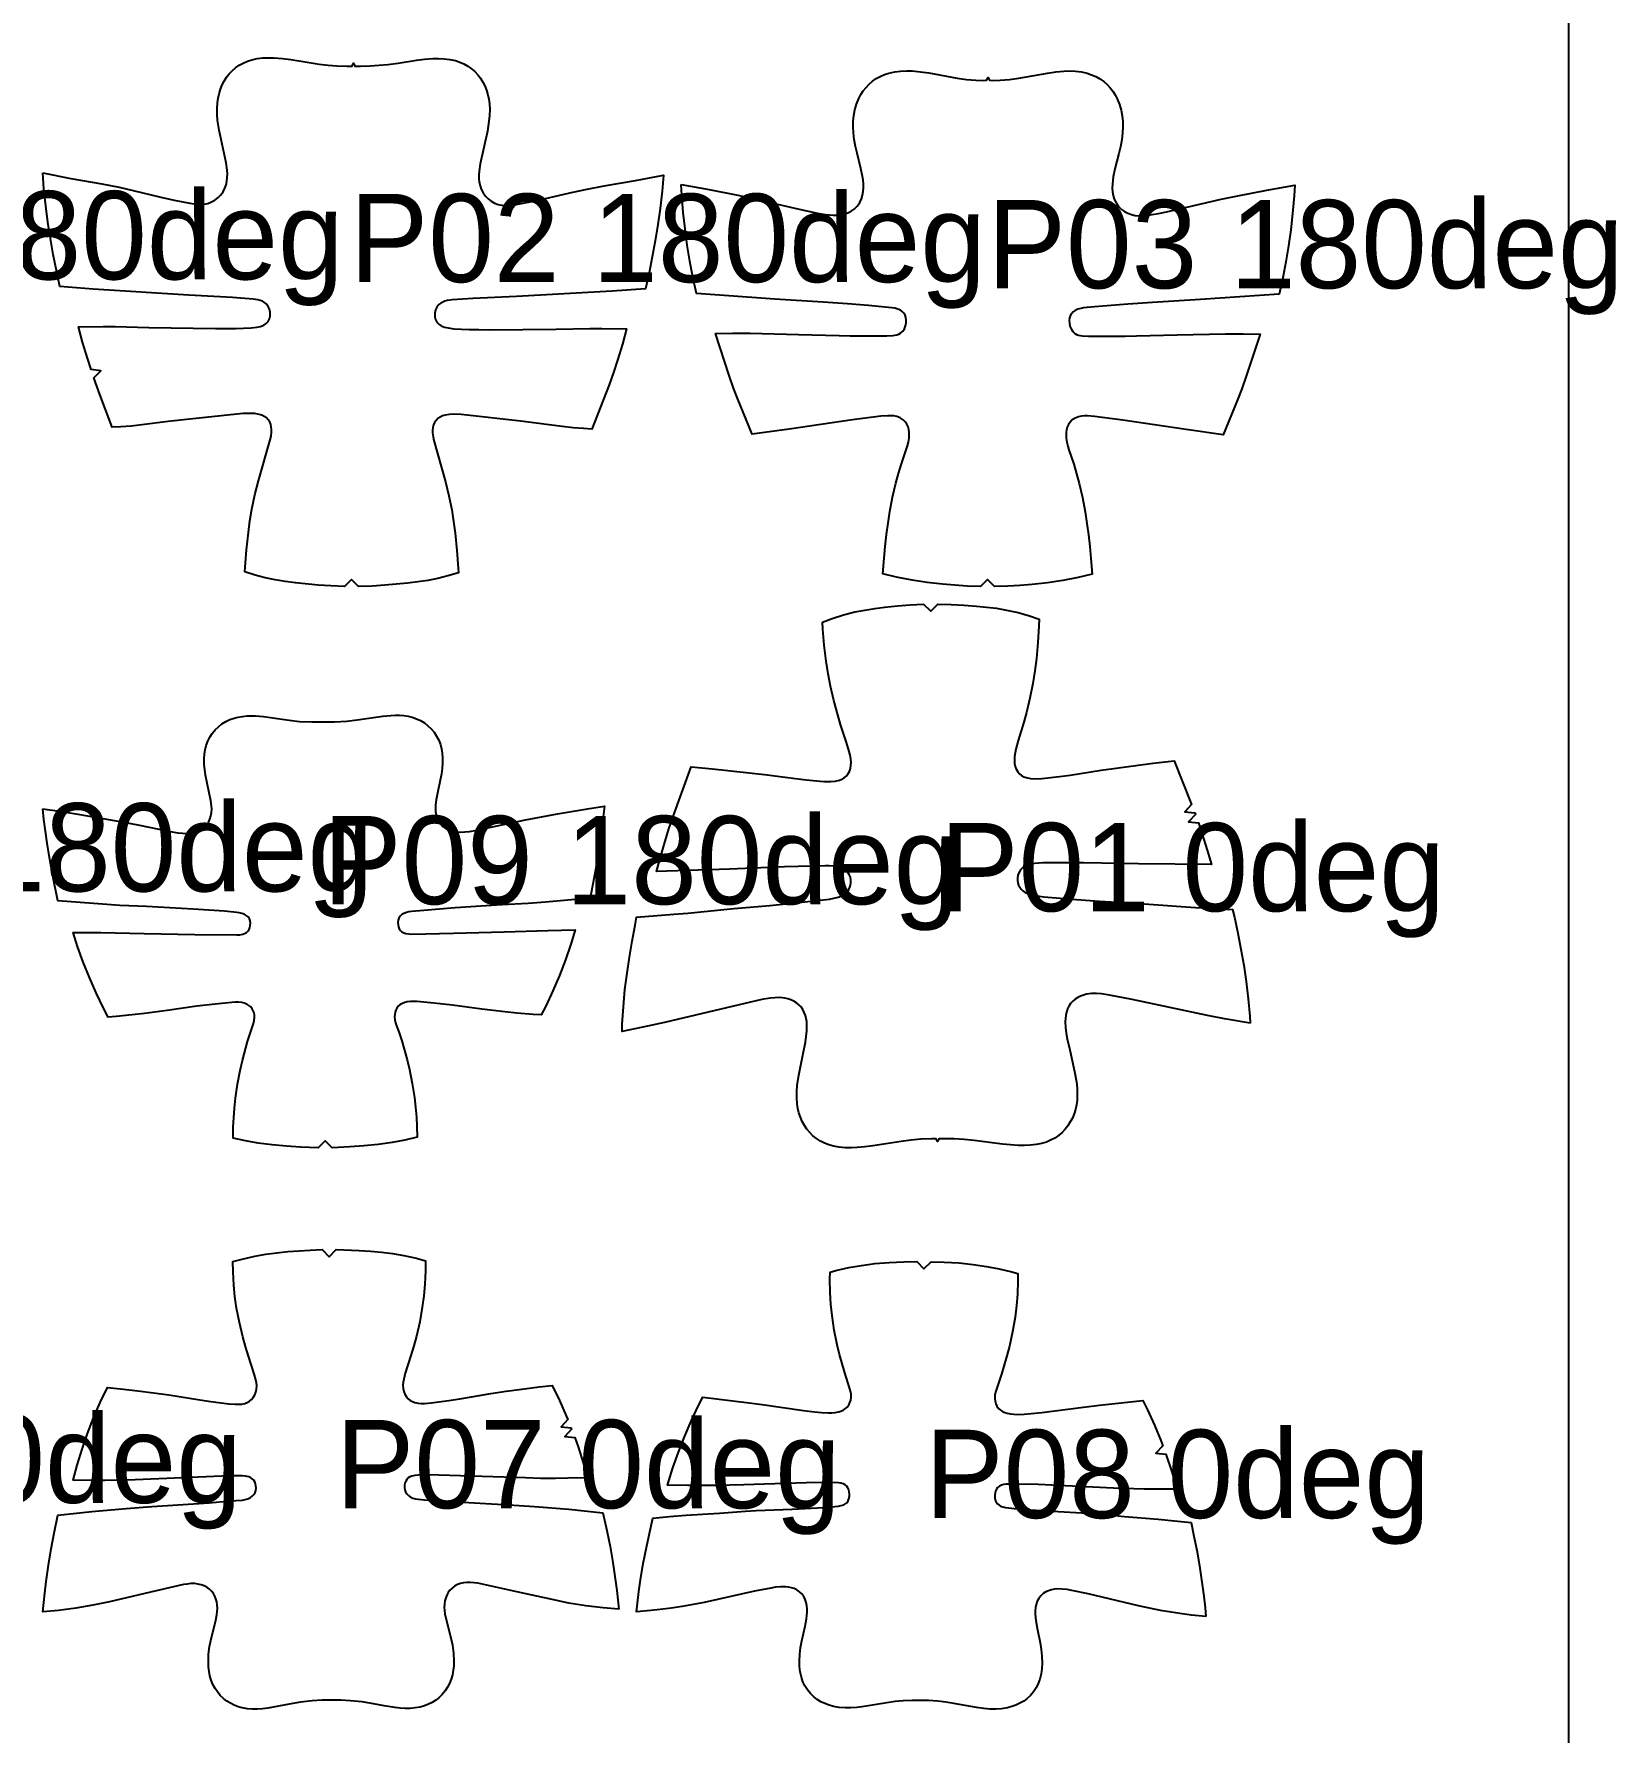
# Model space of a CAD drawing. Header units: millimetres. Extents: x 0 to 2016, y 0 to 4064.
# Drawn here: x 1565 to 2013.3, y 475.6 to 956.7 of the extents above; entities that cross this region are included whole.
import ezdxf

# ---------------------------------------------------------------- set-up
doc = ezdxf.new("R2010")
doc.units = ezdxf.units.MM
for name, color, linetype in [('ANNOTATION', 3, 'Continuous'), ('LEATHER', 1, 'Continuous'), ('PIECES', 5, 'Continuous')]:
    doc.layers.add(name, color=color, linetype=linetype)

msp = doc.modelspace()

# ---------------------------------------------------------------- linework, layer by layer
at = {"layer": 'LEATHER'}
msp.add_lwpolyline([(0, 0), (2000, 0), (2000, 4000), (0, 4000)], close=True, dxfattribs=at)
at = {"layer": 'PIECES'}
for points in [[(1567.5, 917.41), (1575.43, 915.82), (1584.25, 914.22), (1589.11, 913.29), (1593.12, 912.4), (1600.92, 910.51), (1604.74, 909.63), (1609.17, 908.76), (1611.21, 908.48), (1612.23, 908.44), (1613.25, 908.51), (1614.3, 908.74), (1615.3, 909.12), (1616.25, 909.64), (1617.11, 910.29), (1617.91, 911.1), (1618.58, 912.02), (1619.1, 913.03), (1619.45, 914.01), (1619.68, 915.02), (1619.8, 916.05), (1619.82, 917.09), (1619.78, 918.13), (1619.5, 920.23), (1617.5, 929.47), (1617.06, 932.31), (1616.93, 933.95), (1616.9, 935.58), (1616.99, 937.21), (1617.17, 938.52), (1617.45, 939.81), (1617.84, 941.08), (1618.34, 942.3), (1618.91, 943.4), (1619.57, 944.45), (1620.33, 945.42), (1621.18, 946.32), (1622.12, 947.13), (1623.18, 947.86), (1624.31, 948.49), (1625.49, 949), (1626.72, 949.39), (1628.29, 949.73), (1629.88, 949.93), (1631.49, 949.99), (1633.1, 949.95), (1635.45, 949.76), (1637.78, 949.45), (1642.98, 948.6), (1645.85, 948.18), (1648.36, 947.91), (1650.88, 947.74), (1653.63, 947.65), (1655.17, 947.65), (1655.57, 948.45), (1655.97, 947.65), (1657.51, 947.63), (1660.26, 947.7), (1662.78, 947.86), (1665.29, 948.1), (1668.17, 948.5), (1673.37, 949.31), (1675.71, 949.6), (1678.06, 949.77), (1679.67, 949.8), (1681.27, 949.72), (1682.86, 949.52), (1684.43, 949.17), (1685.66, 948.76), (1686.84, 948.24), (1687.96, 947.61), (1689.02, 946.86), (1689.95, 946.05), (1690.79, 945.14), (1691.54, 944.16), (1692.2, 943.11), (1692.76, 942.01), (1693.25, 940.78), (1693.62, 939.51), (1693.9, 938.22), (1694.07, 936.91), (1694.15, 935.28), (1694.1, 933.64), (1693.95, 932.01), (1693.5, 929.17), (1691.42, 919.95), (1691.13, 917.85), (1691.07, 916.81), (1691.09, 915.77), (1691.21, 914.74), (1691.42, 913.73), (1691.76, 912.75), (1692.28, 911.73), (1692.94, 910.8), (1693.74, 909.98), (1694.59, 909.33), (1695.53, 908.8), (1696.53, 908.42), (1697.58, 908.18), (1698.6, 908.1), (1699.62, 908.13), (1701.66, 908.4), (1706.1, 909.23), (1709.93, 910.08), (1717.74, 911.91), (1721.75, 912.77), (1726.63, 913.66), (1735.46, 915.19), (1743.4, 916.72), (1743.03, 912.18), (1742.49, 907.3), (1741.82, 902.7), (1741.06, 898.1), (1740.23, 893.58), (1739.33, 889.06), (1738.34, 884.51), (1728.84, 883.86), (1701.71, 882.32), (1689.34, 881.77), (1683.53, 881.4), (1682.13, 881.19), (1681.48, 881.02), (1680.86, 880.78), (1680.28, 880.46), (1679.76, 880.05), (1679.2, 879.36), (1678.82, 878.55), (1678.61, 877.6), (1678.62, 876.62), (1678.8, 875.82), (1679.16, 875.08), (1679.72, 874.47), (1680.41, 874.02), (1681.37, 873.65), (1682.38, 873.43), (1684.03, 873.23), (1688.36, 873.03), (1691.03, 872.96), (1694.12, 872.94), (1712.98, 873.11), (1722.56, 873.31), (1725.9, 873.32), (1732.96, 873.17), (1731.74, 868.82), (1730.35, 864.3), (1729.2, 860.82), (1727.97, 857.36), (1723.14, 844.76), (1720.71, 844.9), (1717.82, 845.14), (1714.72, 845.51), (1707.29, 846.5), (1702.95, 847.04), (1686.05, 848.9), (1684.02, 849), (1682.75, 848.95), (1681.49, 848.74), (1680.77, 848.5), (1680.09, 848.18), (1679.48, 847.76), (1678.95, 847.23), (1678.54, 846.61), (1678.25, 845.94), (1678.06, 845.22), (1677.98, 844.48), (1677.98, 843.72), (1678.1, 842.63), (1678.34, 841.55), (1681.61, 829.88), (1682.61, 825.9), (1683.43, 821.87), (1683.94, 818.58), (1684.34, 815.28), (1684.84, 810.34), (1685.21, 805.4), (1685.27, 804.08), (1682.27, 803.19), (1679.47, 802.49), (1676.64, 801.91), (1673.77, 801.46), (1670.89, 801.12), (1664.43, 800.52), (1660.86, 800.29), (1656.99, 800.19), (1655, 802.2), (1652.99, 800.21), (1649.12, 800.33), (1645.55, 800.59), (1639.1, 801.24), (1636.22, 801.61), (1633.35, 802.08), (1630.53, 802.68), (1627.73, 803.4), (1624.74, 804.32), (1624.81, 805.64), (1625.22, 810.58), (1625.76, 815.51), (1626.19, 818.81), (1626.72, 822.1), (1627.57, 826.11), (1628.6, 830.09), (1631.97, 841.74), (1632.21, 842.81), (1632.35, 843.9), (1632.35, 844.65), (1632.27, 845.4), (1632.09, 846.12), (1631.81, 846.8), (1631.4, 847.42), (1630.87, 847.95), (1630.26, 848.37), (1629.59, 848.71), (1628.87, 848.95), (1627.62, 849.17), (1626.34, 849.23), (1624.31, 849.15), (1607.4, 847.41), (1603.06, 846.91), (1595.62, 845.98), (1592.51, 845.64), (1589.62, 845.41), (1587.19, 845.3), (1583.69, 854.62), (1581.98, 859.32), (1583.94, 861.32), (1581.17, 861.69), (1580.14, 864.89), (1578.78, 869.42), (1577.59, 873.78), (1584.66, 873.87), (1587.99, 873.84), (1597.57, 873.56), (1616.43, 873.25), (1619.52, 873.24), (1622.19, 873.29), (1626.53, 873.46), (1628.17, 873.64), (1629.19, 873.85), (1630.15, 874.21), (1630.84, 874.66), (1631.41, 875.27), (1631.77, 876), (1631.96, 876.81), (1631.98, 877.78), (1631.78, 878.74), (1631.4, 879.55), (1630.85, 880.24), (1630.33, 880.66), (1629.75, 880.98), (1629.13, 881.22), (1628.48, 881.4), (1627.09, 881.62), (1621.28, 882.04), (1608.91, 882.69), (1581.8, 884.44), (1572.31, 885.16), (1571.35, 889.73), (1570.49, 894.24), (1569.69, 898.78), (1568.96, 903.38), (1568.34, 907.99), (1567.83, 912.87), (1567.5, 917.41)], [(1748.4, 914.07), (1756.31, 912.67), (1764.5, 911.07), (1769.23, 910.06), (1781.85, 907.09), (1787.01, 905.98), (1789.34, 905.58), (1790.41, 905.44), (1791.48, 905.36), (1792.55, 905.35), (1793.61, 905.45), (1794.65, 905.67), (1795.65, 906.02), (1796.59, 906.51), (1797.45, 907.13), (1798.3, 907.98), (1799, 908.96), (1799.52, 910.05), (1799.84, 911.06), (1800.03, 912.11), (1800.1, 913.17), (1800.08, 914.24), (1799.98, 915.31), (1799.82, 916.38), (1799.36, 918.58), (1798.24, 922.93), (1797.8, 924.86), (1797.46, 926.8), (1797.23, 928.76), (1797.15, 930.38), (1797.17, 932), (1797.33, 933.62), (1797.64, 935.27), (1798.11, 936.88), (1798.75, 938.44), (1799.34, 939.55), (1800.02, 940.6), (1800.79, 941.58), (1801.65, 942.49), (1802.6, 943.31), (1803.68, 944.07), (1804.83, 944.71), (1806.04, 945.24), (1807.29, 945.66), (1808.92, 946.03), (1810.57, 946.23), (1812.23, 946.3), (1813.9, 946.25), (1816.23, 946.03), (1818.55, 945.69), (1826.63, 944.24), (1829.27, 943.87), (1831.93, 943.63), (1834.21, 943.57), (1834.98, 943.59), (1835.38, 944.39), (1835.78, 943.59), (1836.56, 943.57), (1838.84, 943.62), (1841.49, 943.85), (1844.13, 944.22), (1852.21, 945.64), (1854.54, 945.98), (1856.87, 946.2), (1858.54, 946.24), (1860.2, 946.17), (1861.85, 945.96), (1863.47, 945.59), (1864.73, 945.17), (1865.93, 944.63), (1867.08, 943.99), (1868.16, 943.22), (1869.11, 942.4), (1869.96, 941.49), (1870.73, 940.51), (1871.41, 939.45), (1872, 938.34), (1872.63, 936.79), (1873.1, 935.17), (1873.41, 933.52), (1873.56, 931.91), (1873.58, 930.29), (1873.49, 928.67), (1873.26, 926.7), (1872.91, 924.76), (1872.47, 922.83), (1871.34, 918.49), (1870.87, 916.29), (1870.71, 915.22), (1870.61, 914.15), (1870.58, 913.08), (1870.65, 912.02), (1870.84, 910.97), (1871.15, 909.96), (1871.68, 908.87), (1872.37, 907.88), (1873.22, 907.03), (1874.08, 906.41), (1875.02, 905.92), (1876.02, 905.57), (1877.06, 905.34), (1878.12, 905.24), (1879.19, 905.25), (1880.26, 905.33), (1881.32, 905.46), (1883.65, 905.86), (1885.97, 906.33), (1891.67, 907.61), (1901.45, 909.9), (1906.18, 910.89), (1914.37, 912.46), (1922.29, 913.85), (1922.12, 910.83), (1921.69, 905.88), (1921.16, 901.26), (1920.51, 896.67), (1919.75, 892.13), (1918.87, 887.61), (1917.85, 883.03), (1895.62, 881.46), (1881.98, 880.64), (1875.03, 880.19), (1865.51, 879.41), (1862.46, 879.11), (1861.63, 878.96), (1860.82, 878.73), (1860.06, 878.38), (1859.54, 878.01), (1859.1, 877.56), (1858.75, 877.03), (1858.48, 876.31), (1858.38, 875.55), (1858.42, 874.78), (1858.58, 873.94), (1858.89, 873.15), (1859.36, 872.44), (1859.98, 871.87), (1860.48, 871.59), (1861.02, 871.41), (1862.17, 871.22), (1863.84, 871.11), (1874.26, 871.14), (1877.41, 871.17), (1888.93, 871.48), (1902.65, 871.74), (1907.64, 871.75), (1912.48, 871.69), (1908.5, 859.75), (1907.26, 856.21), (1906.05, 853.07), (1902.02, 843.17), (1891.51, 844.64), (1873.54, 847.26), (1865.56, 848.37), (1863.54, 848.51), (1862.68, 848.5), (1861.83, 848.42), (1861, 848.25), (1860.07, 847.9), (1859.23, 847.37), (1858.64, 846.78), (1858.17, 846.1), (1857.81, 845.34), (1857.6, 844.56), (1857.49, 843.77), (1857.47, 842.97), (1857.53, 842.16), (1857.71, 841.05), (1857.99, 839.95), (1858.31, 838.87), (1859.65, 834.85), (1860.48, 832.13), (1861.23, 829.38), (1862.14, 825.38), (1862.89, 821.34), (1863.4, 818.07), (1863.83, 814.8), (1864.21, 811.49), (1864.52, 808.16), (1864.84, 803.68), (1860.96, 802.74), (1856.56, 801.89), (1852.25, 801.25), (1847.91, 800.78), (1844.43, 800.5), (1840.95, 800.3), (1837.2, 800.19), (1835.2, 802.19), (1833.2, 800.2), (1829.45, 800.31), (1825.97, 800.52), (1822.49, 800.81), (1818.15, 801.3), (1813.84, 801.94), (1809.45, 802.81), (1805.57, 803.76), (1805.9, 808.24), (1806.22, 811.56), (1806.61, 814.88), (1807.05, 818.15), (1807.56, 821.41), (1808.32, 825.45), (1809.25, 829.45), (1810, 832.19), (1810.84, 834.91), (1812.19, 838.93), (1812.51, 840.01), (1812.79, 841.11), (1812.98, 842.22), (1813.04, 843.02), (1813.02, 843.83), (1812.91, 844.62), (1812.7, 845.39), (1812.35, 846.15), (1811.88, 846.84), (1811.29, 847.43), (1810.45, 847.96), (1809.52, 848.32), (1808.69, 848.49), (1807.84, 848.57), (1806.99, 848.58), (1804.96, 848.45), (1796.98, 847.36), (1779, 844.78), (1768.49, 843.34), (1764.48, 853.25), (1763.28, 856.39), (1762.05, 859.93), (1758.1, 871.89), (1762.94, 871.93), (1767.93, 871.91), (1781.65, 871.62), (1793.17, 871.28), (1796.32, 871.24), (1806.74, 871.19), (1808.41, 871.28), (1809.56, 871.48), (1810.1, 871.66), (1810.6, 871.93), (1811.23, 872.5), (1811.69, 873.21), (1812, 874), (1812.17, 874.84), (1812.21, 875.61), (1812.11, 876.37), (1811.85, 877.08), (1811.5, 877.62), (1811.06, 878.07), (1810.53, 878.44), (1809.78, 878.79), (1808.97, 879.02), (1808.14, 879.17), (1801.47, 879.81), (1795.57, 880.29), (1788.63, 880.76), (1774.98, 881.61), (1752.76, 883.24), (1751.75, 887.82), (1750.89, 892.34), (1750.14, 896.88), (1749.5, 901.48), (1748.98, 906.1), (1748.56, 911.05), (1748.4, 914.07)], [(1909.67, 676.43), (1902.42, 677.73), (1897.52, 678.68), (1876.24, 683.14), (1869.79, 684.42), (1867.49, 684.75), (1866.09, 684.85), (1864.68, 684.83), (1863.29, 684.65), (1862.42, 684.44), (1861.58, 684.13), (1860.78, 683.75), (1860.04, 683.27), (1859.37, 682.71), (1858.77, 682.05), (1858.27, 681.29), (1857.88, 680.48), (1857.6, 679.62), (1857.4, 678.73), (1857.29, 677.82), (1857.25, 676.9), (1857.32, 675.27), (1857.52, 673.66), (1857.82, 672.06), (1858.52, 668.87), (1859.91, 662.77), (1860.42, 659.81), (1860.6, 658.08), (1860.67, 656.35), (1860.6, 654.61), (1860.42, 653.32), (1860.15, 652.04), (1859.77, 650.8), (1859.27, 649.59), (1858.69, 648.46), (1858, 647.39), (1857.22, 646.4), (1856.34, 645.48), (1855.37, 644.66), (1854.28, 643.92), (1853.12, 643.3), (1851.9, 642.79), (1850.64, 642.39), (1848.99, 642.04), (1847.31, 641.85), (1845.62, 641.79), (1843.92, 641.82), (1841.7, 641.98), (1839.49, 642.22), (1831.4, 643.22), (1828.61, 643.49), (1825.81, 643.67), (1822.83, 643.73), (1821.47, 643.7), (1821.08, 642.89), (1820.67, 643.69), (1819.31, 643.68), (1816.33, 643.55), (1813.53, 643.3), (1810.75, 642.96), (1802.69, 641.74), (1800.48, 641.45), (1798.27, 641.23), (1796.58, 641.15), (1794.88, 641.17), (1793.2, 641.32), (1791.54, 641.63), (1790.27, 641.99), (1789.04, 642.47), (1787.86, 643.07), (1786.75, 643.78), (1785.76, 644.57), (1784.86, 645.46), (1784.05, 646.43), (1783.34, 647.48), (1782.72, 648.6), (1782.2, 649.79), (1781.78, 651.03), (1781.47, 652.3), (1781.27, 653.59), (1781.15, 655.32), (1781.17, 657.06), (1781.31, 658.79), (1781.75, 661.76), (1782.98, 667.9), (1783.6, 671.1), (1783.85, 672.71), (1784.02, 674.33), (1784.04, 675.95), (1783.98, 676.87), (1783.84, 677.78), (1783.62, 678.66), (1783.31, 679.51), (1782.91, 680.32), (1782.38, 681.06), (1781.77, 681.7), (1781.09, 682.25), (1780.33, 682.71), (1779.52, 683.07), (1778.68, 683.35), (1777.8, 683.55), (1776.4, 683.69), (1775, 683.68), (1773.6, 683.54), (1771.31, 683.15), (1764.89, 681.7), (1743.73, 676.69), (1738.87, 675.62), (1731.65, 674.13), (1731.72, 676.19), (1732.03, 681.08), (1732.49, 685.97), (1733.08, 690.59), (1733.77, 695.19), (1734.52, 699.73), (1735.35, 704.26), (1735.8, 706.53), (1746.34, 707.32), (1750.33, 707.67), (1763.35, 708.95), (1773.56, 709.82), (1780, 710.46), (1790.45, 711.63), (1791.69, 711.85), (1792.9, 712.18), (1793.67, 712.47), (1794.4, 712.85), (1795.07, 713.32), (1795.55, 713.8), (1795.95, 714.34), (1796.24, 714.95), (1796.43, 715.59), (1796.51, 716.26), (1796.5, 716.94), (1796.35, 717.78), (1796.04, 718.57), (1795.57, 719.3), (1794.94, 719.89), (1794.27, 720.31), (1793.53, 720.61), (1792.76, 720.81), (1791.58, 720.99), (1790.38, 721.07), (1789.18, 721.07), (1777.68, 720.77), (1762.12, 720.14), (1741.44, 719.39), (1742.53, 723.52), (1743.86, 728.06), (1744.96, 731.56), (1746.13, 735.03), (1751.25, 749.05), (1757.27, 748.51), (1772.04, 746.87), (1780.81, 745.76), (1783.83, 745.42), (1788.86, 744.96), (1790.85, 744.93), (1792.08, 745.05), (1793.28, 745.34), (1793.96, 745.63), (1794.59, 746.01), (1795.16, 746.47), (1795.64, 747.03), (1796.07, 747.78), (1796.35, 748.59), (1796.5, 749.44), (1796.55, 750.32), (1796.48, 751.37), (1796.3, 752.41), (1796.06, 753.44), (1795.31, 755.95), (1793.6, 761.11), (1792.79, 763.8), (1791.68, 767.85), (1790.73, 771.93), (1790.07, 775.48), (1789.53, 779.05), (1788.98, 783.58), (1788.59, 788.12), (1788.48, 790.11), (1791.16, 791.11), (1794.38, 792.13), (1797.66, 792.96), (1800.48, 793.51), (1803.31, 793.96), (1806.16, 794.32), (1809.71, 794.68), (1813.27, 794.96), (1817.11, 795.14), (1819.13, 793.16), (1821.11, 795.19), (1824.95, 795.11), (1828.52, 794.93), (1832.08, 794.65), (1834.94, 794.37), (1837.78, 794), (1840.61, 793.51), (1843.91, 792.77), (1847.16, 791.83), (1849.86, 790.91), (1849.81, 788.91), (1849.53, 784.36), (1849.1, 779.82), (1848.65, 776.24), (1848.08, 772.67), (1847.24, 768.56), (1846.23, 764.49), (1845.49, 761.78), (1843.92, 756.58), (1843.23, 754.05), (1843.02, 753.02), (1842.87, 751.97), (1842.83, 750.92), (1842.89, 750.04), (1843.07, 749.19), (1843.37, 748.39), (1843.82, 747.65), (1844.31, 747.11), (1844.89, 746.66), (1845.53, 746.29), (1846.22, 746.02), (1847.42, 745.76), (1848.65, 745.68), (1850.65, 745.76), (1855.66, 746.35), (1858.68, 746.76), (1867.41, 748.1), (1882.13, 750.13), (1888.14, 750.81), (1893.06, 738.38), (1891.17, 736.32), (1893.95, 736.04), (1894.12, 735.57), (1892.2, 733.54), (1894.98, 733.22), (1896.07, 730.03), (1897.51, 725.52), (1898.72, 721.42), (1878.02, 721.64), (1862.44, 721.86), (1850.94, 721.87), (1849.74, 721.83), (1848.55, 721.73), (1847.37, 721.52), (1846.61, 721.29), (1845.88, 720.98), (1845.22, 720.54), (1844.61, 719.93), (1844.15, 719.2), (1843.86, 718.39), (1843.74, 717.55), (1843.74, 716.87), (1843.84, 716.21), (1844.04, 715.56), (1844.36, 714.97), (1844.77, 714.43), (1845.26, 713.97), (1845.94, 713.51), (1846.68, 713.16), (1847.46, 712.88), (1848.68, 712.59), (1849.92, 712.4), (1851.18, 712.27), (1860.4, 711.5), (1866.85, 711.02), (1877.08, 710.42), (1890.13, 709.48), (1894.13, 709.23), (1904.69, 708.71), (1905.2, 706.45), (1906.14, 701.95), (1907.01, 697.43), (1907.82, 692.85), (1908.52, 688.24), (1909.11, 683.37), (1909.55, 678.49), (1909.67, 676.43)], [(1567.5, 737.18), (1572.28, 736.5), (1576.28, 735.88), (1580.79, 735.12), (1589.87, 733.48), (1594.43, 732.61), (1603.64, 730.76), (1605.78, 730.4), (1607.08, 730.26), (1608.38, 730.21), (1609.69, 730.3), (1610.65, 730.49), (1611.57, 730.8), (1612.44, 731.23), (1613.23, 731.8), (1613.91, 732.51), (1614.46, 733.33), (1614.88, 734.23), (1615.16, 735.16), (1615.32, 736.11), (1615.38, 737.08), (1615.34, 738.05), (1615.16, 739.45), (1614.54, 742.23), (1613.61, 746.76), (1613.38, 748.28), (1613.23, 749.82), (1613.2, 751.36), (1613.29, 752.64), (1613.5, 753.9), (1613.82, 755.13), (1614.26, 756.33), (1614.84, 757.48), (1615.54, 758.57), (1616.35, 759.56), (1617.27, 760.46), (1618.28, 761.25), (1619.36, 761.91), (1620.5, 762.46), (1621.7, 762.89), (1622.9, 763.19), (1624.11, 763.39), (1625.34, 763.5), (1626.57, 763.53), (1627.81, 763.49), (1630.03, 763.31), (1637.33, 762.28), (1640.24, 761.96), (1643.75, 761.79), (1650.17, 761.82), (1653.68, 762.03), (1656.58, 762.37), (1663.88, 763.47), (1666.09, 763.67), (1667.33, 763.72), (1668.57, 763.7), (1669.79, 763.61), (1671.01, 763.43), (1672.21, 763.14), (1673.41, 762.72), (1674.56, 762.18), (1675.65, 761.52), (1676.66, 760.75), (1677.59, 759.86), (1678.41, 758.87), (1679.12, 757.79), (1679.71, 756.64), (1680.17, 755.45), (1680.5, 754.22), (1680.71, 752.96), (1680.82, 751.68), (1680.8, 750.14), (1680.67, 748.6), (1680.46, 747.08), (1679.56, 742.54), (1678.97, 739.76), (1678.8, 738.35), (1678.78, 737.38), (1678.84, 736.41), (1679.01, 735.46), (1679.3, 734.54), (1679.73, 733.65), (1680.29, 732.83), (1680.98, 732.13), (1681.77, 731.56), (1682.64, 731.14), (1683.57, 730.84), (1684.54, 730.66), (1685.84, 730.58), (1687.14, 730.64), (1688.44, 730.8), (1690.58, 731.18), (1699.77, 733.11), (1704.32, 734.03), (1713.38, 735.75), (1717.89, 736.56), (1721.88, 737.21), (1726.65, 737.94), (1726.35, 734.9), (1725.96, 731.57), (1725.51, 728.25), (1724.77, 723.56), (1723.95, 718.88), (1722.65, 711.85), (1709.98, 710.76), (1705.09, 710.39), (1697.56, 709.96), (1684.35, 709.1), (1675.47, 708.43), (1671.97, 708.07), (1671.24, 707.96), (1670.53, 707.8), (1669.85, 707.55), (1669.27, 707.22), (1668.77, 706.78), (1668.4, 706.24), (1668.19, 705.62), (1668.13, 704.96), (1668.2, 704.29), (1668.32, 703.72), (1668.54, 703.18), (1668.86, 702.7), (1669.29, 702.33), (1669.79, 702.06), (1670.34, 701.88), (1671.19, 701.75), (1672.05, 701.72), (1683.86, 701.95), (1698.24, 702.33), (1710.58, 702.73), (1718.41, 702.88), (1717.15, 698.81), (1715.61, 694.38), (1713.92, 690.01), (1712.04, 685.63), (1710.02, 681.32), (1708.73, 678.78), (1706.43, 678.94), (1701.86, 679.34), (1698.41, 679.69), (1691.96, 680.47), (1683.58, 681.6), (1678.36, 682.17), (1673.64, 682.6), (1672.68, 682.64), (1671.72, 682.63), (1670.76, 682.51), (1670.06, 682.34), (1669.4, 682.08), (1668.79, 681.72), (1668.25, 681.25), (1667.85, 680.73), (1667.55, 680.16), (1667.35, 679.55), (1667.23, 678.9), (1667.21, 678.25), (1667.3, 677.38), (1667.49, 676.53), (1667.77, 675.7), (1668.41, 674.05), (1669.26, 671.5), (1670.76, 666.11), (1671.46, 663.29), (1672.22, 659.38), (1672.8, 655.43), (1673.12, 652.65), (1673.37, 649.87), (1673.54, 647.31), (1673.64, 644.17), (1670.08, 643.33), (1666.52, 642.67), (1662.52, 642.11), (1658.51, 641.72), (1654.56, 641.42), (1649.54, 641.17), (1647.53, 643.16), (1645.54, 641.15), (1640.52, 641.36), (1636.56, 641.61), (1632.54, 641.97), (1628.55, 642.49), (1624.98, 643.12), (1621.41, 643.92), (1621.48, 647.06), (1621.62, 649.62), (1621.85, 652.41), (1622.15, 655.19), (1622.69, 659.14), (1623.41, 663.06), (1624.08, 665.89), (1625.53, 671.29), (1626.36, 673.84), (1626.98, 675.5), (1627.25, 676.34), (1627.44, 677.19), (1627.51, 678.06), (1627.48, 678.71), (1627.36, 679.36), (1627.15, 679.97), (1626.85, 680.54), (1626.44, 681.05), (1625.9, 681.51), (1625.29, 681.86), (1624.62, 682.12), (1623.92, 682.29), (1622.96, 682.39), (1622, 682.4), (1621.04, 682.35), (1616.33, 681.87), (1611.12, 681.25), (1602.74, 680.04), (1596.3, 679.2), (1592.85, 678.82), (1588.29, 678.37), (1585.99, 678.19), (1584.67, 680.72), (1582.61, 685.01), (1580.7, 689.37), (1578.96, 693.73), (1577.38, 698.14), (1576.08, 702.19), (1583.91, 702.13), (1596.25, 701.85), (1610.64, 701.6), (1622.45, 701.48), (1623.31, 701.52), (1624.16, 701.66), (1624.71, 701.84), (1625.21, 702.12), (1625.63, 702.5), (1625.95, 702.98), (1626.16, 703.52), (1626.28, 704.09), (1626.33, 704.76), (1626.27, 705.41), (1626.06, 706.04), (1625.68, 706.57), (1625.18, 707), (1624.6, 707.33), (1623.91, 707.57), (1623.2, 707.73), (1622.47, 707.83), (1618.96, 708.16), (1610.08, 708.75), (1596.86, 709.48), (1589.33, 709.84), (1584.43, 710.15), (1571.75, 711.13), (1570.39, 718.14), (1569.53, 722.81), (1568.74, 727.5), (1568.26, 730.82), (1567.84, 734.14), (1567.5, 737.18)], [(1730.78, 510.44), (1726.32, 510.77), (1721.39, 511.36), (1716.58, 512.16), (1711.81, 513.13), (1701.85, 515.37), (1690.8, 517.79), (1689.76, 517.94), (1688.71, 518.03), (1687.66, 518.02), (1686.75, 517.91), (1685.87, 517.7), (1685.02, 517.38), (1684.22, 516.96), (1683.49, 516.41), (1682.9, 515.82), (1682.4, 515.16), (1681.99, 514.43), (1681.68, 513.66), (1681.45, 512.78), (1681.32, 511.88), (1681.29, 510.97), (1681.34, 510.06), (1681.46, 509.14), (1681.88, 507.14), (1683.07, 502.7), (1683.6, 500.21), (1683.9, 497.96), (1684, 495.7), (1683.95, 494.4), (1683.82, 493.11), (1683.58, 491.84), (1683.22, 490.59), (1682.75, 489.42), (1682.17, 488.31), (1681.49, 487.27), (1680.69, 486.3), (1679.8, 485.42), (1678.85, 484.67), (1677.84, 484.02), (1676.77, 483.48), (1675.65, 483.04), (1674.49, 482.71), (1673.07, 482.45), (1671.63, 482.32), (1670.19, 482.31), (1668.74, 482.4), (1667.29, 482.56), (1664.26, 483.05), (1661.24, 483.62), (1657.98, 484.14), (1654.69, 484.5), (1651.94, 484.64), (1646.58, 484.62), (1643.84, 484.45), (1640.55, 484.06), (1637.29, 483.51), (1634.27, 482.91), (1631.25, 482.39), (1629.81, 482.22), (1628.36, 482.12), (1626.91, 482.11), (1625.48, 482.22), (1624.05, 482.47), (1622.89, 482.8), (1621.76, 483.22), (1620.69, 483.76), (1619.67, 484.39), (1618.72, 485.13), (1617.81, 486.01), (1617.01, 486.97), (1616.31, 488), (1615.73, 489.11), (1615.25, 490.28), (1614.88, 491.52), (1614.63, 492.79), (1614.48, 494.07), (1614.42, 495.37), (1614.5, 497.64), (1614.78, 499.88), (1615.29, 502.38), (1616.44, 506.83), (1616.84, 508.84), (1616.94, 509.75), (1616.98, 510.67), (1616.95, 511.58), (1616.81, 512.48), (1616.57, 513.35), (1616.25, 514.13), (1615.84, 514.85), (1615.33, 515.51), (1614.74, 516.09), (1614, 516.63), (1613.2, 517.05), (1612.35, 517.35), (1611.46, 517.56), (1610.55, 517.66), (1609.5, 517.66), (1608.46, 517.56), (1607.42, 517.4), (1596.39, 514.88), (1586.45, 512.55), (1581.69, 511.53), (1576.89, 510.69), (1571.96, 510.05), (1567.5, 509.68), (1568.06, 514.97), (1568.47, 518.3), (1569.1, 522.9), (1569.84, 527.49), (1570.69, 532.01), (1571.79, 537.04), (1581.42, 538.1), (1591.14, 538.99), (1598.43, 539.55), (1614.65, 540.6), (1620.61, 541.08), (1622.34, 541.18), (1624.07, 541.35), (1624.86, 541.49), (1625.63, 541.7), (1626.35, 542.04), (1626.88, 542.43), (1627.32, 542.9), (1627.66, 543.46), (1627.87, 544.07), (1627.95, 544.71), (1627.92, 545.35), (1627.81, 545.94), (1627.59, 546.5), (1627.27, 547), (1626.87, 547.39), (1626.41, 547.7), (1625.89, 547.92), (1624.97, 548.13), (1624.02, 548.21), (1620.93, 548.23), (1618.22, 548.14), (1593.64, 547.08), (1589.39, 546.94), (1585.13, 546.88), (1581.6, 546.88), (1576.08, 547), (1577.25, 551.26), (1578.65, 555.73), (1580.2, 560.16), (1581.92, 564.6), (1583.8, 568.97), (1585.8, 573.21), (1589.55, 572.84), (1594.47, 572.3), (1598.87, 571.75), (1603.26, 571.13), (1612.01, 569.72), (1615.17, 569.27), (1620.19, 568.64), (1622.06, 568.5), (1622.98, 568.49), (1623.89, 568.55), (1624.79, 568.75), (1625.47, 569.02), (1626.11, 569.39), (1626.67, 569.85), (1627.16, 570.4), (1627.6, 571.15), (1627.91, 571.96), (1628.08, 572.81), (1628.12, 573.68), (1628.05, 574.55), (1627.89, 575.42), (1627.43, 577.12), (1625.78, 582.11), (1624.94, 584.82), (1624.18, 587.56), (1623.21, 591.62), (1622.43, 595.72), (1621.97, 598.98), (1621.64, 602.25), (1621.43, 605.99), (1621.38, 608.91), (1623.97, 609.64), (1627.57, 610.47), (1630.69, 611.01), (1633.83, 611.43), (1636.98, 611.74), (1640.14, 611.97), (1643.31, 612.15), (1646.67, 612.29), (1648.67, 610.3), (1650.66, 612.31), (1657.19, 612.05), (1660.36, 611.85), (1663.51, 611.57), (1666.65, 611.18), (1669.78, 610.66), (1673.39, 609.87), (1675.98, 609.17), (1675.96, 606.25), (1675.78, 602.51), (1675.48, 599.23), (1675.05, 595.96), (1674.31, 591.85), (1673.38, 587.79), (1672.65, 585.04), (1671.83, 582.32), (1670.23, 577.32), (1669.78, 575.61), (1669.63, 574.75), (1669.57, 573.88), (1669.62, 573), (1669.8, 572.15), (1670.11, 571.34), (1670.56, 570.61), (1671.05, 570.06), (1671.62, 569.6), (1672.26, 569.23), (1672.95, 568.97), (1673.84, 568.79), (1674.76, 568.73), (1675.68, 568.75), (1677.54, 568.9), (1682.56, 569.58), (1685.71, 570.07), (1694.46, 571.56), (1698.84, 572.22), (1703.23, 572.8), (1708.14, 573.4), (1711.89, 573.79), (1713.93, 569.58), (1715.85, 565.22), (1716.27, 564.17), (1714.41, 562.08), (1717.2, 561.85), (1717.38, 561.39), (1715.47, 559.35), (1718.25, 559.04), (1719.21, 556.39), (1720.65, 551.93), (1721.86, 547.68), (1716.34, 547.51), (1712.81, 547.47), (1708.55, 547.5), (1704.3, 547.6), (1679.71, 548.43), (1677, 548.49), (1673.91, 548.44), (1672.96, 548.35), (1672.04, 548.14), (1671.53, 547.91), (1671.06, 547.6), (1670.67, 547.2), (1670.35, 546.7), (1670.14, 546.14), (1670.03, 545.55), (1670.01, 544.9), (1670.1, 544.27), (1670.31, 543.66), (1670.65, 543.1), (1671.1, 542.63), (1671.63, 542.25), (1672.36, 541.92), (1673.13, 541.71), (1673.92, 541.59), (1675.65, 541.43), (1677.38, 541.34), (1683.35, 540.92), (1699.58, 540.02), (1706.87, 539.53), (1716.6, 538.73), (1726.24, 537.76), (1727.39, 532.74), (1728.28, 528.23), (1729.06, 523.65), (1729.73, 519.06), (1730.17, 515.73), (1730.78, 510.44)], [(1897.06, 508.33), (1893.06, 508.76), (1890.4, 509.11), (1887.29, 509.57), (1884.2, 510.1), (1881.09, 510.69), (1877.99, 511.36), (1863.71, 514.74), (1859.15, 515.73), (1857.78, 515.97), (1856.41, 516.13), (1855.02, 516.15), (1854.16, 516.08), (1853.31, 515.92), (1852.49, 515.66), (1851.72, 515.31), (1851, 514.83), (1850.33, 514.2), (1849.77, 513.47), (1849.34, 512.66), (1849.02, 511.79), (1848.82, 510.89), (1848.73, 509.97), (1848.72, 509.04), (1848.9, 507.18), (1849.27, 505.08), (1850.15, 500.92), (1850.46, 499.01), (1850.66, 497.09), (1850.72, 495.16), (1850.65, 493.62), (1850.45, 492.09), (1850.08, 490.59), (1849.62, 489.33), (1849.02, 488.14), (1848.28, 487.02), (1847.42, 486), (1846.5, 485.14), (1845.5, 484.4), (1844.42, 483.76), (1843.29, 483.23), (1842.1, 482.81), (1840.88, 482.49), (1839.22, 482.22), (1837.55, 482.11), (1835.87, 482.14), (1834.2, 482.27), (1832.12, 482.56), (1825.72, 483.75), (1823.44, 484.13), (1821.13, 484.4), (1818.57, 484.53), (1816.22, 484.51), (1813.88, 484.57), (1811.31, 484.48), (1809.01, 484.25), (1806.71, 483.91), (1800.29, 482.82), (1798.21, 482.57), (1796.53, 482.46), (1794.86, 482.46), (1793.19, 482.6), (1791.54, 482.89), (1790.32, 483.23), (1789.14, 483.67), (1788.02, 484.22), (1786.95, 484.87), (1785.96, 485.63), (1785.06, 486.51), (1784.21, 487.54), (1783.49, 488.67), (1782.91, 489.87), (1782.47, 491.14), (1782.13, 492.65), (1781.95, 494.18), (1781.9, 495.72), (1782, 497.65), (1782.23, 499.57), (1782.57, 501.47), (1783.51, 505.62), (1783.92, 507.71), (1784.13, 509.57), (1784.14, 510.49), (1784.06, 511.41), (1783.88, 512.32), (1783.57, 513.2), (1783.15, 514.01), (1782.6, 514.75), (1781.94, 515.39), (1781.23, 515.88), (1780.47, 516.25), (1779.65, 516.52), (1778.81, 516.69), (1777.94, 516.78), (1776.56, 516.78), (1775.18, 516.64), (1773.81, 516.42), (1769.23, 515.51), (1754.9, 512.36), (1751.79, 511.75), (1748.67, 511.2), (1745.57, 510.72), (1742.46, 510.31), (1739.79, 510.01), (1735.78, 509.64), (1736.02, 512.1), (1736.42, 515.43), (1736.9, 518.75), (1737.67, 523.35), (1738.56, 527.93), (1739.49, 532.39), (1740.35, 536.22), (1745.11, 536.65), (1749.75, 537.02), (1759.24, 537.65), (1766.61, 538.23), (1769.7, 538.4), (1779.83, 538.79), (1788.87, 539.26), (1793.03, 539.64), (1793.77, 539.77), (1794.48, 540.01), (1795.33, 540.59), (1795.71, 541.1), (1795.96, 541.67), (1796.11, 542.34), (1796.14, 543.01), (1796.05, 543.69), (1795.9, 544.25), (1795.67, 544.77), (1795.34, 545.24), (1794.85, 545.66), (1794.28, 545.96), (1793.63, 546.15), (1792.96, 546.24), (1789.35, 546.33), (1783.85, 546.25), (1766.18, 545.67), (1758.17, 545.5), (1750.27, 545.48), (1744.56, 545.6), (1746.08, 550.5), (1747.63, 554.93), (1749.33, 559.29), (1751.22, 563.67), (1753.25, 567.98), (1754.57, 570.54), (1766.9, 569.01), (1771.41, 568.41), (1783.12, 566.72), (1786.16, 566.35), (1788.14, 566.16), (1790.13, 566.07), (1791.09, 566.07), (1792.05, 566.14), (1793, 566.31), (1793.68, 566.51), (1794.33, 566.8), (1794.92, 567.18), (1795.45, 567.65), (1795.91, 568.27), (1796.25, 568.95), (1796.47, 569.69), (1796.56, 570.46), (1796.54, 571.36), (1796.39, 572.24), (1796.15, 573.12), (1794.76, 577.35), (1793.31, 582.61), (1792.64, 585.37), (1791.81, 589.46), (1791.18, 593.59), (1790.84, 596.86), (1790.63, 600.15), (1790.55, 603.89), (1790.59, 605.94), (1792.27, 606.39), (1795.88, 607.19), (1799.56, 607.84), (1803.27, 608.33), (1807.4, 608.69), (1811.53, 608.88), (1815.23, 608.9), (1817.22, 606.89), (1819.23, 608.87), (1822.93, 608.79), (1827.07, 608.53), (1831.19, 608.11), (1834.89, 607.55), (1838.56, 606.84), (1842.16, 605.98), (1843.83, 605.51), (1843.84, 603.46), (1843.69, 599.72), (1843.43, 596.43), (1843.04, 593.16), (1842.34, 589.05), (1841.45, 584.97), (1840.73, 582.22), (1839.19, 576.98), (1837.73, 572.78), (1837.48, 571.91), (1837.32, 571.03), (1837.28, 570.13), (1837.36, 569.36), (1837.57, 568.62), (1837.89, 567.93), (1838.35, 567.3), (1838.86, 566.82), (1839.45, 566.44), (1840.1, 566.14), (1840.77, 565.92), (1841.72, 565.74), (1842.68, 565.65), (1843.64, 565.63), (1845.63, 565.7), (1847.61, 565.85), (1850.66, 566.17), (1862.4, 567.67), (1866.92, 568.2), (1879.27, 569.53), (1880.55, 566.94), (1882.51, 562.6), (1884.32, 558.2), (1884.88, 556.69), (1882.97, 554.65), (1885.75, 554.34), (1887.43, 549.35), (1888.87, 544.42), (1883.16, 544.4), (1879.59, 544.44), (1870.94, 544.69), (1849.6, 545.71), (1844.1, 545.88), (1840.49, 545.85), (1839.81, 545.77), (1839.16, 545.6), (1838.59, 545.31), (1838.09, 544.89), (1837.76, 544.43), (1837.51, 543.91), (1837.35, 543.36), (1837.26, 542.68), (1837.28, 542), (1837.41, 541.33), (1837.66, 540.75), (1838.02, 540.25), (1838.87, 539.64), (1839.57, 539.4), (1840.31, 539.26), (1844.47, 538.81), (1853.5, 538.19), (1863.61, 537.63), (1866.7, 537.42), (1874.07, 536.71), (1883.54, 535.93), (1888.18, 535.49), (1892.93, 534.97), (1893.73, 531.14), (1894.59, 526.67), (1895.4, 522.07), (1896.1, 517.46), (1896.52, 514.13), (1896.86, 510.79), (1897.06, 508.33)]]:
    msp.add_lwpolyline(points, close=True, dxfattribs=at)

# ---------------------------------------------------------------- texts
at = {"layer": 'ANNOTATION'}
for s, p in [('P01 180deg', (1472.44, 887.2)), ('P02 180deg', (1654.45, 886.43)), ('P03 180deg', (1835.17, 884.68)), ('P08 180deg', (1480.8, 713.79)), ('P09 180deg', (1646.89, 710.17)), ('P01 0deg', (1821.71, 708.18)), ('P06 0deg', (1480.77, 540.56)), ('P07 0deg', (1650.5, 539.04)), ('P08 0deg', (1817.48, 536.26))]:
    msp.add_text(s, height=25, dxfattribs=at).set_placement(p)

doc.saveas('drawing.dxf')
